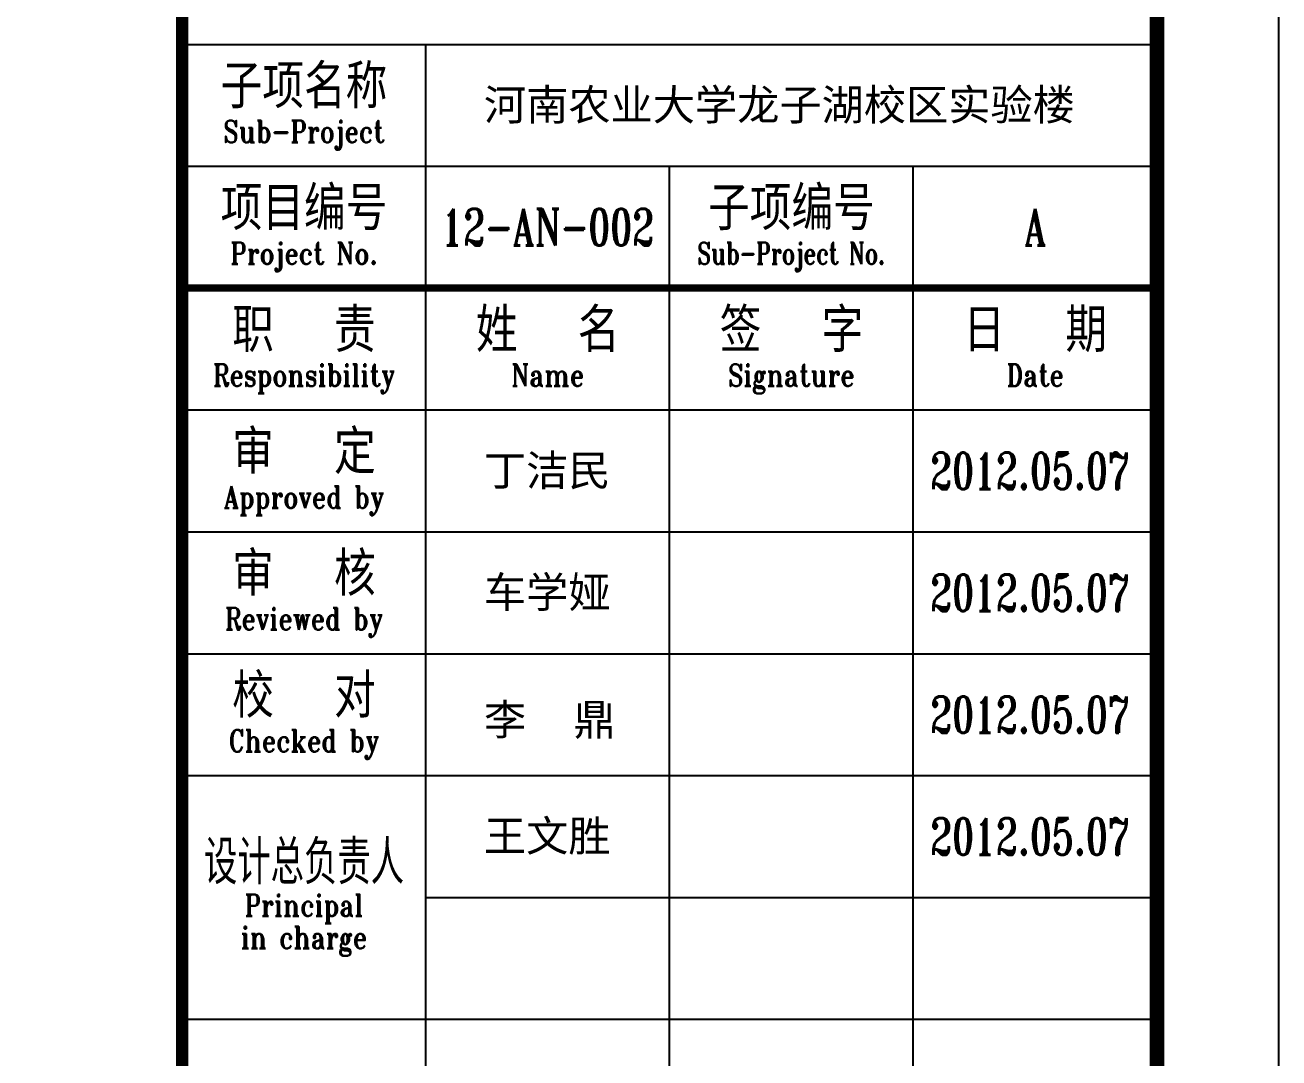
# Model space of a CAD drawing. Extents: x 307762 to 522490, y -326758 to -245675.
# Drawn here: x 517345 to 522490, y -265184 to -260946 of the extents above; entities that cross this region are included whole.
import ezdxf
from ezdxf.enums import TextEntityAlignment as Align

# ---------------------------------------------------------------- set-up
doc = ezdxf.new("R2010")
doc.units = 0
doc.header["$LTSCALE"] = 1000
doc.header["$MEASUREMENT"] = 0
doc.layers.get('0').update_dxf_attribs({"linetype": 'CONTINUOUS'})
doc.layers.add('PUB_HATCH', color=250, linetype='CONTINUOUS')
doc.layers.add('图框', color=85, linetype='CONTINUOUS')
doc.styles.add('HT', font='simhei.ttf', dxfattribs={"width": 0.8})
doc.styles.add('TKZ1_tjhts.shx', font='tjromant.shx', dxfattribs={"bigfont": 'tjhts.shx'})
doc.styles.add('TKZ2_tjkts.shx', font='tjromant.shx', dxfattribs={"bigfont": 'tjkts.shx'})

# ---------------------------------------------------------------- blocks, each defined once
blk = doc.blocks.new('TJAD_TK_A1')
for p, q in [((1251.38, 643.45), (1331.38, 643.45)), ((1271.38, 513.45), (1271.38, 643.45)), ((1251.38, 633.45), (1331.38, 633.45)), ((1291.38, 513.45), (1291.38, 633.45)), ((1311.38, 513.45), (1311.38, 633.45)), ((1251.38, 613.45), (1331.38, 613.45)), ((1251.38, 603.45), (1331.38, 603.45)), ((1251.38, 593.45), (1331.38, 593.45)), ((1251.38, 583.45), (1331.38, 583.45)), ((1271.38, 573.45), (1331.38, 573.45)), ((1251.38, 563.45), (1331.38, 563.45))]:
    blk.add_line(p, q)
for points, const_width in [([(1251.38, 940.45), (1251.38, 366.45)], 1), ([(1251.38, 623.45), (1331.38, 623.45)], 0.6)]:
    blk.add_lwpolyline(points, dxfattribs=dict(const_width=const_width))
at = {"layer": '图框'}
blk.add_line((1341.38, 356.45), (1341.38, 950.45), dxfattribs=at)
at = {"layer": '图框', "const_width": 1.2}
blk.add_lwpolyline([(1331.38, 940.45), (525.38, 940.45), (525.38, 366.45), (1331.38, 366.45)], close=True, dxfattribs=at)
at = {"style": 'TKZ2_tjkts.shx'}
for s, p in [('子项名称', (1261.38, 640)), ('项目编号', (1261.38, 630)), ('职  责', (1261.38, 620)), ('姓  名', (1281.38, 620)), ('签  字', (1301.38, 620)), ('日  期', (1321.38, 620)), ('审  定', (1261.38, 610)), ('审  核', (1261.38, 600)), ('校  对', (1261.38, 590))]:
    blk.add_text(s, height=3.6, dxfattribs=at).set_placement(p, align=Align.MIDDLE_CENTER)
at = {"style": 'TKZ2_tjkts.shx', "width": 0.8}
for s, height, p in [('Sub-Project', 1.8, (1261.38, 636.3)), ('Project No.', 1.8, (1261.38, 626.3)), ('Responsibility', 1.8, (1261.38, 616.3)), ('Name', 1.8, (1281.38, 616.3)), ('Signature', 1.8, (1301.38, 616.3)), ('Date', 1.8, (1321.38, 616.3)), ('Approved by', 1.8, (1261.38, 606.3)), ('Reviewed by', 1.8, (1261.38, 596.3)), ('Checked by', 1.8, (1261.38, 586.3)), ('设计总负责人', 3.6, (1261.38, 576.33)), ('Principal', 1.8, (1261.38, 572.8)), ('in charge', 1.8, (1261.38, 570.15))]:
    blk.add_text(s, height=height, dxfattribs=at).set_placement(p, align=Align.MIDDLE_CENTER)
at = {"layer": '图框', "style": 'TKZ2_tjkts.shx'}
blk.add_text('子项编号', height=3.6, dxfattribs=at).set_placement((1301.38, 630), align=Align.MIDDLE_CENTER)
at = {"layer": '图框', "style": 'TKZ2_tjkts.shx', "width": 0.7}
blk.add_text('Sub-Project No.', height=1.8, dxfattribs=at).set_placement((1301.38, 626.3), align=Align.MIDDLE_CENTER)

msp = doc.modelspace()

# ---------------------------------------------------------------- linework, layer by layer
at = {"layer": 'PUB_HATCH', "color": 1}
msp.add_lwpolyline([(517989.6, -246175.1), (481689.6, -246175.1), (481689.6, -274875.1), (517989.6, -274875.1)], close=True, dxfattribs=at)

# ---------------------------------------------------------------- block references
at = {"layer": '图框', "xscale": 50, "yscale": 50, "zscale": 50}
msp.add_blockref('TJAD_TK_A1', (455420.6, -293197.5), dxfattribs=at)

# ---------------------------------------------------------------- texts
at = {"layer": '图框', "style": 'HT'}
for s, height, p in [('河南农业大学龙子湖校区实验楼', 126.962, (519227.8, -261336.3)), ('丁洁民', 126.96, (519227.8, -262836.3)), ('车学娅', 126.96, (519227.8, -263336.3)), ('李', 127, (519227.8, -263859.4)), ('鼎', 127, (519595, -263859.4)), ('王文胜', 126.96, (519227.8, -264336.3))]:
    msp.add_text(s, height=height, dxfattribs=at).set_placement(p)
at = {"layer": '图框', "style": 'TKZ1_tjhts.shx', "width": 0.7}
for s, p in [('12-AN-002', (519489.7, -261775)), ('A', (521489.7, -261775)), ('2012.05.07', (521468.2, -262775.1)), ('2012.05.07', (521468.2, -263275.1)), ('2012.05.07', (521468.2, -263775.1)), ('2012.05.07', (521468.2, -264275.1))]:
    msp.add_text(s, height=150, dxfattribs=at).set_placement(p, align=Align.MIDDLE_CENTER)

doc.saveas('drawing.dxf')
